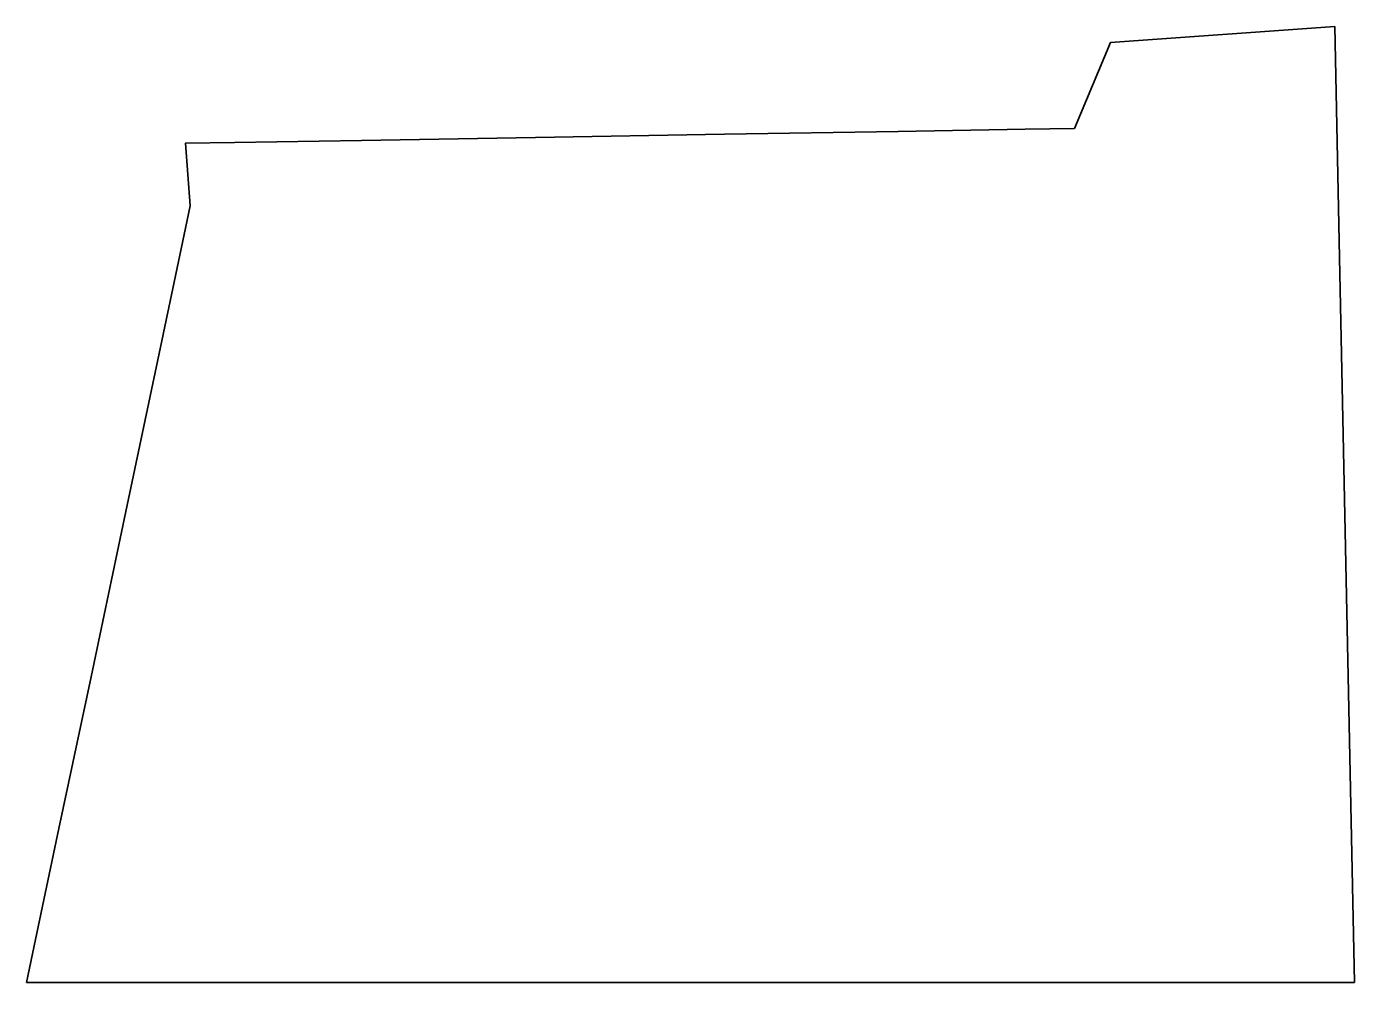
# Model space of a CAD drawing. Extents: x 0 to 5457, y -3931 to 0.
import ezdxf

# ---------------------------------------------------------------- set-up
doc = ezdxf.new("R2010")
doc.units = 0
doc.linetypes.add('Solid', pattern=[0])

msp = doc.modelspace()

# ---------------------------------------------------------------- linework, layer by layer
at = {"color": 0, "linetype": 'Solid', "lineweight": 35}
msp.add_lwpolyline([(37, -3754), (133, -3298), (265, -2674), (408, -1994), (539, -1370), (635, -914), (672, -737), (653, -480), (855, -477), (1377, -468), (2091, -456), (2868, -443), (3582, -431), (4104, -422), (4306, -419), (4455, -65), (5376, 0), (5396, -950), (5457, -3931), (0, -3931), (37, -3754)], close=True, dxfattribs=at)

doc.saveas('drawing.dxf')
